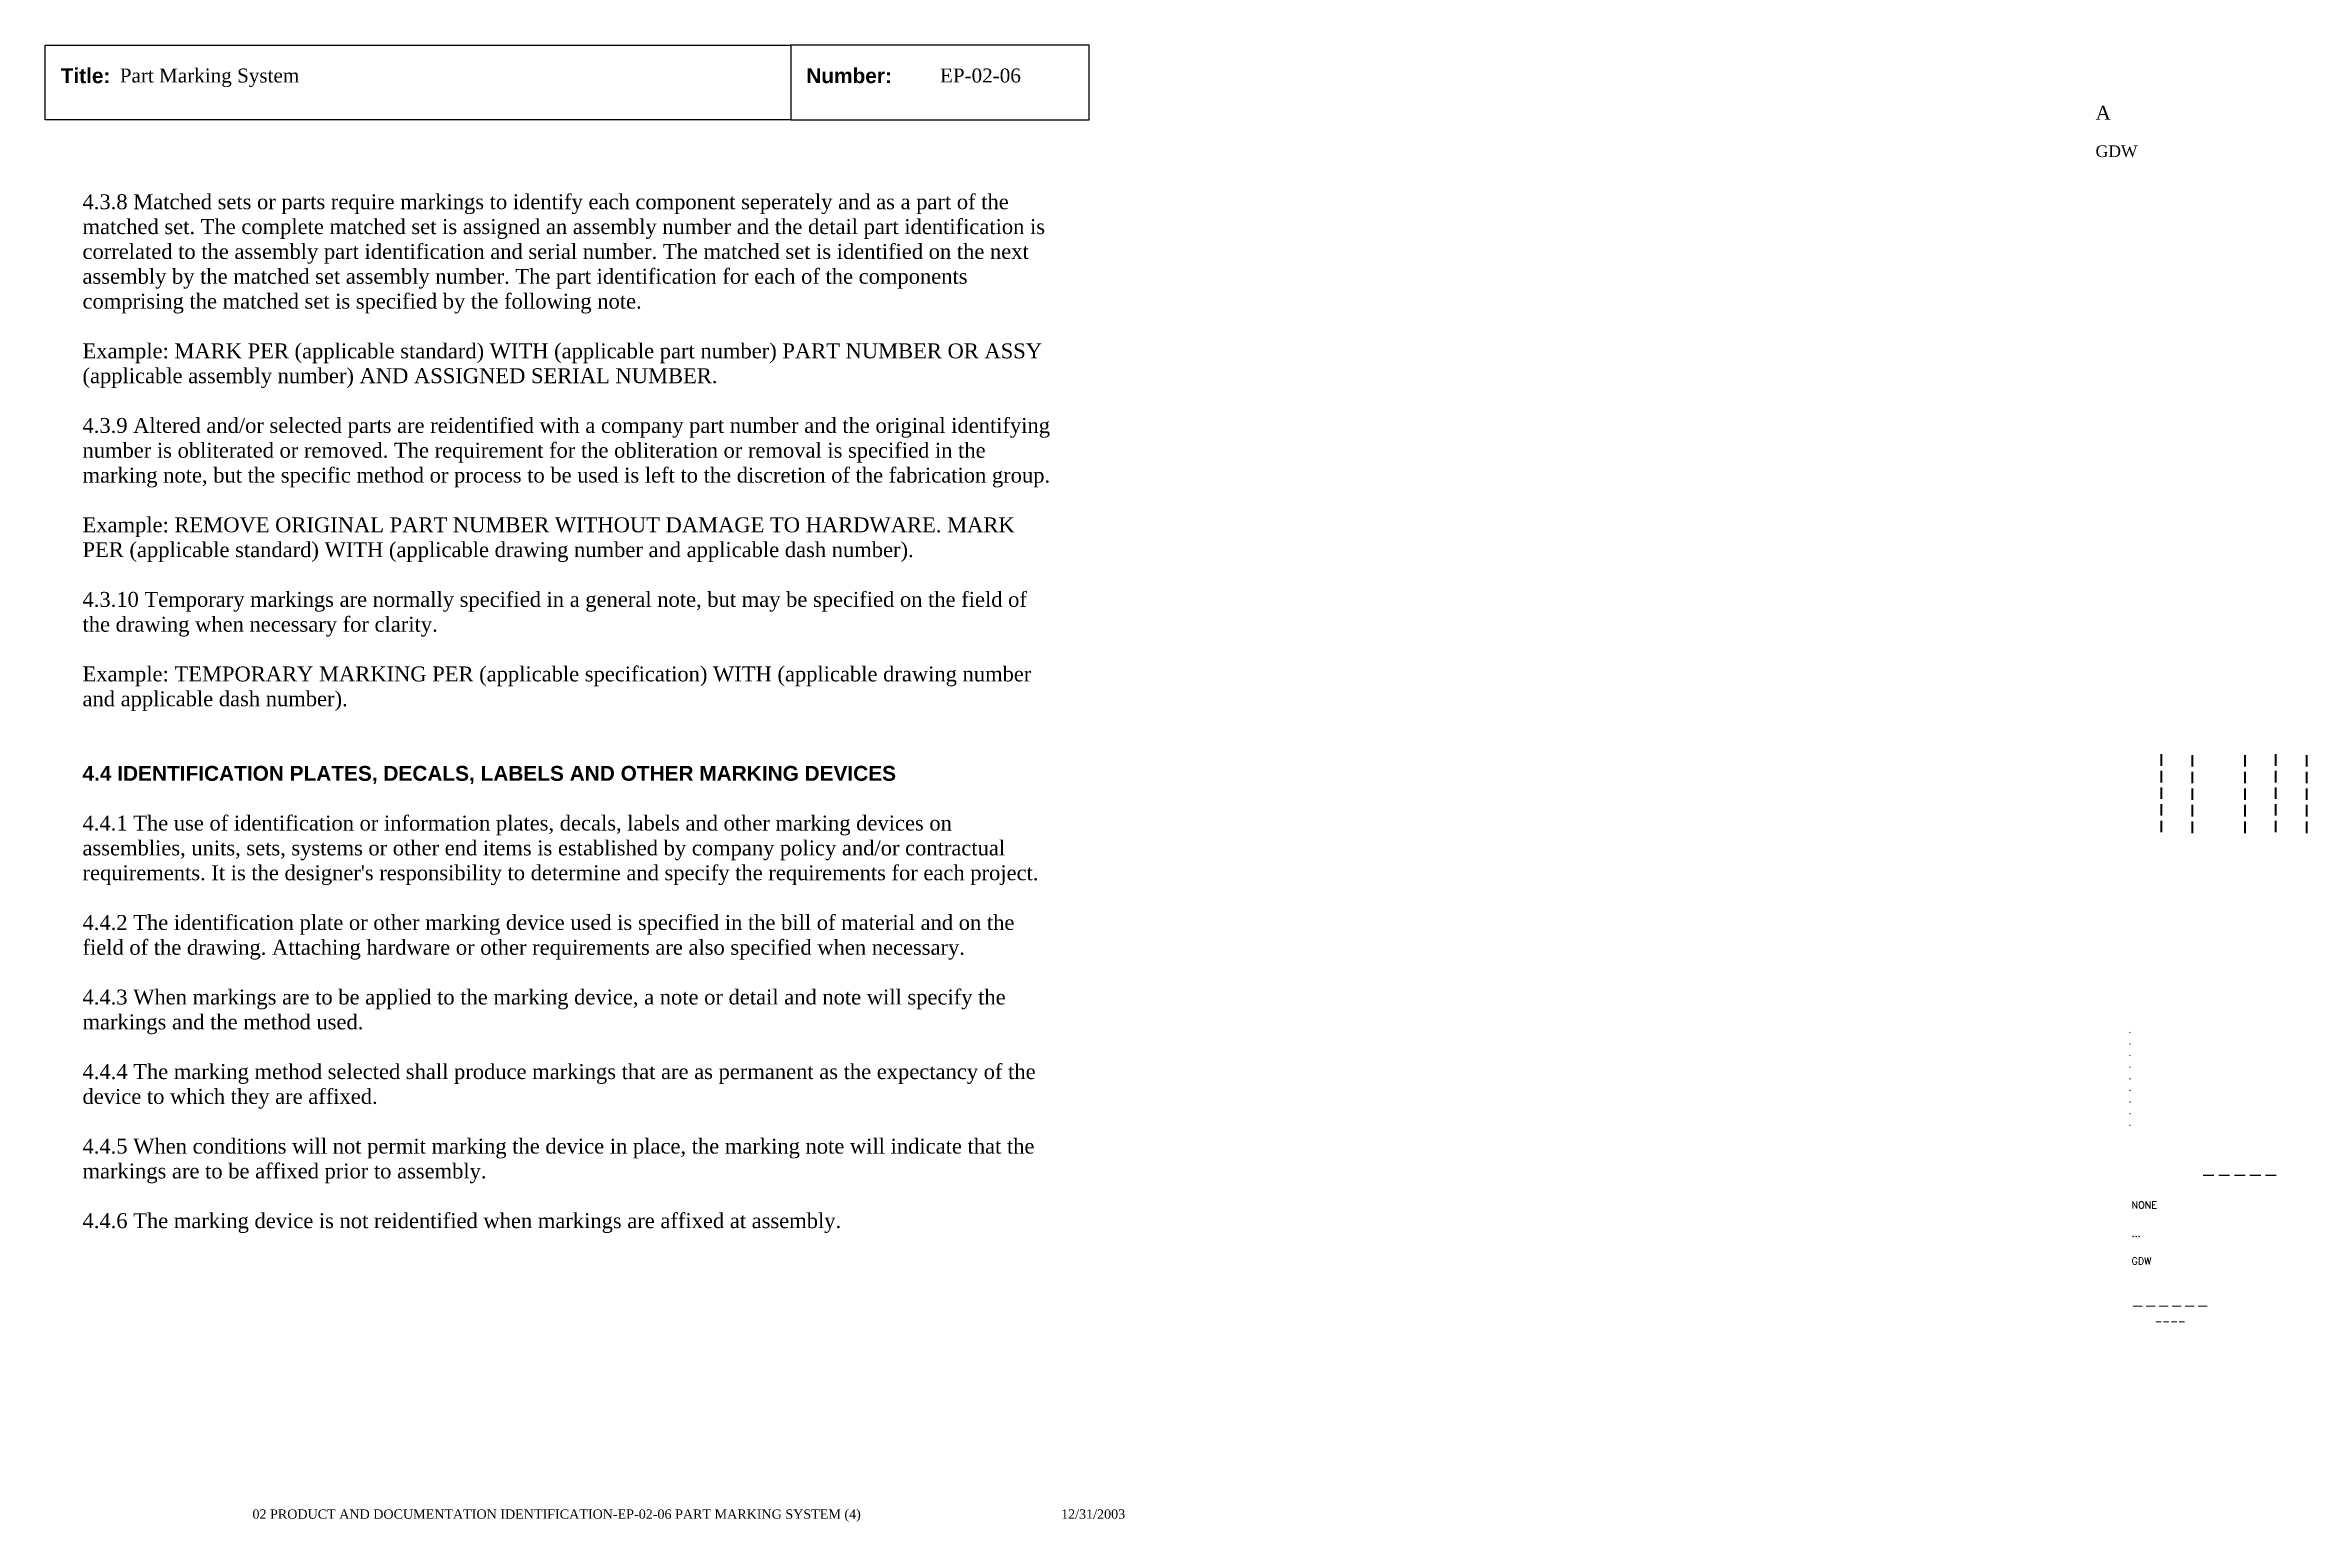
# Paper-space layout 'EP-02-06 Part Marking System (4)' of a CAD drawing. Header units: inches. Extents: x 1 to 31.3, y 0.2 to 20.
import ezdxf
from ezdxf.enums import TextEntityAlignment as Align

# ---------------------------------------------------------------- set-up
doc = ezdxf.new("R2010")
doc.units = ezdxf.units.IN
doc.header["$MEASUREMENT"] = 0
doc.layers.add('TitleBlock_Attributes', color=40, linetype='Continuous', plot=False)
doc.layers.add('TitleBlock_Atts_Print', color=1, linetype='Continuous')
doc.styles.get("Standard").update_dxf_attribs({"font": 'simplex.shx'})
doc.styles.add('style1', font='TIMES.TTF')
doc.styles.add('styleAtt', font='TIMES.TTF')
doc.styles.add('TBBIGTEXT', font='complex.shx')

# ---------------------------------------------------------------- blocks, each defined once
blk = doc.blocks.new('Test1')
at = {"layer": 'TitleBlock_Attributes', "style": 'TBBIGTEXT', "width": 0.8}
for tag, p, height in [('SideLine1', (29.492, 9.408), 0.25), ('SideLine2', (29.906, 9.396), 0.25), ('SideLine3', (30.612, 9.396), 0.25), ('SideLine4', (31.026, 9.408), 0.25), ('SideLine5', (31.44, 9.396), 0.25), ('File-Layout', (28.803, 3.641), 0.125)]:
    blk.add_attdef(tag, p, '', height=height, rotation=90, dxfattribs=at)
at = {"layer": 'TitleBlock_Attributes'}
for tag, p, height in [('REV1', (28.947, 6.754), 0.0625), ('REV2', (28.947, 6.598), 0.0625), ('REV3', (28.947, 6.442), 0.0625), ('REV4', (28.947, 6.286), 0.0625), ('REV5', (28.947, 6.13), 0.0625), ('REV6', (28.947, 5.974), 0.0625), ('REV7', (28.947, 5.818), 0.0625), ('REV8', (28.947, 5.662), 0.0625), ('REV9', (28.947, 5.506), 0.0625), ('SCALE', (28.983, 4.394), 0.0938), ('INCHARGE', (28.983, 4.016), 0.0938), ('DRW', (28.983, 3.641), 0.0938)]:
    blk.add_attdef(tag, p, '', height=height, dxfattribs=at)
at = {"layer": 'TitleBlock_Attributes', "style": 'TBBIGTEXT'}
for tag, height, p in [('PROJNUM', 0.188, (30.434, 4.761)), ('DWG_NUM', 0.156, (31.168, 4.127)), ('CUSTOMER', 0.156, (29.501, 3.017)), ('LOCATION', 0.0938, (29.501, 2.835)), ('DESC_1', 0.188, (29.501, 2.412)), ('DESC_2', 0.188, (29.501, 2.1)), ('DESC_3', 0.188, (29.501, 1.787))]:
    blk.add_attdef(tag, text='', height=height, dxfattribs=at).set_placement(p, align=Align.CENTER)
at = {"layer": 'TitleBlock_Attributes'}
blk.add_attdef('DRW_DATE', text='', height=0.0938, dxfattribs=at).set_placement((31.149, 3.648), align=Align.CENTER)

psp = doc.layouts.new('EP-02-06 Part Marking System (4)')

# ---------------------------------------------------------------- linework, layer by layer
for points in [[(1, 20), (11, 20), (11, 19), (1, 19)], [(11, 19), (15, 19), (15, 20), (11, 20)]]:
    psp.add_lwpolyline(points, close=True)

# ---------------------------------------------------------------- block references
ref = psp.add_blockref('Test1', (0, 0))
ref.add_attrib('CUSTOMER', '------', dxfattribs={"layer": 'TitleBlock_Attributes', "height": 0.1562, "style": 'TBBIGTEXT'}).set_placement((29.501, 3.017), align=Align.CENTER)
ref.add_attrib('LOCATION', '----', dxfattribs={"layer": 'TitleBlock_Attributes', "height": 0.0938, "style": 'TBBIGTEXT'}).set_placement((29.501, 2.835), align=Align.CENTER)
ref.add_attrib('DESC_1', 'Part Marking System', (2, 19.5), dxfattribs={"layer": 'TitleBlock_Atts_Print', "height": 0.1875, "style": 'styleAtt'})
ref.add_attrib('DESC_2', 'EP-02-06', (13, 19.5), dxfattribs={"layer": 'TitleBlock_Atts_Print', "height": 0.1875, "style": 'styleAtt'})
ref.add_attrib('DESC_3', 'A', (28.5, 19), dxfattribs={"layer": 'TitleBlock_Attributes', "height": 0.188, "style": 'styleAtt'})
ref.add_attrib('PROJNUM', '-----', dxfattribs={"layer": 'TitleBlock_Attributes', "height": 0.1875, "style": 'TBBIGTEXT'}).set_placement((30.434, 4.761), align=Align.CENTER)
ref.add_attrib('DWG_NUM', 'GDW', (28.5, 18.5), dxfattribs={"layer": 'TitleBlock_Attributes', "height": 0.1562, "style": 'styleAtt'})
ref.add_attrib('DRW_DATE', '12/31/2003', dxfattribs={"layer": 'TitleBlock_Atts_Print', "height": 0.125, "style": 'styleAtt'}).set_placement((15.055, 0.232), align=Align.CENTER)
ref.add_attrib('DRW', 'GDW', (28.983, 3.641), dxfattribs={"layer": 'TitleBlock_Attributes', "height": 0.0938})
ref.add_attrib('INCHARGE', '...', (28.983, 4.016), dxfattribs={"layer": 'TitleBlock_Attributes', "height": 0.0938})
ref.add_attrib('SCALE', 'NONE', (28.983, 4.394), dxfattribs={"layer": 'TitleBlock_Attributes', "height": 0.0938})
ref.add_attrib('REV1', '.', (28.947, 6.754), dxfattribs={"layer": 'TitleBlock_Attributes', "height": 0.0625})
ref.add_attrib('REV2', '.', (28.947, 6.598), dxfattribs={"layer": 'TitleBlock_Attributes', "height": 0.0625})
ref.add_attrib('REV3', '.', (28.947, 6.442), dxfattribs={"layer": 'TitleBlock_Attributes', "height": 0.0625})
ref.add_attrib('REV4', '.', (28.947, 6.286), dxfattribs={"layer": 'TitleBlock_Attributes', "height": 0.0625})
ref.add_attrib('REV5', '.', (28.947, 6.13), dxfattribs={"layer": 'TitleBlock_Attributes', "height": 0.0625})
ref.add_attrib('REV6', '.', (28.947, 5.974), dxfattribs={"layer": 'TitleBlock_Attributes', "height": 0.0625})
ref.add_attrib('REV7', '.', (28.947, 5.818), dxfattribs={"layer": 'TitleBlock_Attributes', "height": 0.0625})
ref.add_attrib('REV8', '.', (28.947, 5.662), dxfattribs={"layer": 'TitleBlock_Attributes', "height": 0.0625})
ref.add_attrib('REV9', '.', (28.947, 5.506), dxfattribs={"layer": 'TitleBlock_Attributes', "height": 0.0625})
ref.add_attrib('SideLine1', '-----', (29.492, 9.408), dxfattribs={"layer": 'TitleBlock_Attributes', "height": 0.25, "rotation": 90, "style": 'TBBIGTEXT', "width": 0.8})
ref.add_attrib('SideLine2', '-----', (29.906, 9.396), dxfattribs={"layer": 'TitleBlock_Attributes', "height": 0.25, "rotation": 90, "style": 'TBBIGTEXT', "width": 0.8})
ref.add_attrib('SideLine3', '-----', (30.612, 9.396), dxfattribs={"layer": 'TitleBlock_Attributes', "height": 0.25, "rotation": 90, "style": 'TBBIGTEXT', "width": 0.8})
ref.add_attrib('SideLine4', '-----', (31.026, 9.408), dxfattribs={"layer": 'TitleBlock_Attributes', "height": 0.25, "rotation": 90, "style": 'TBBIGTEXT', "width": 0.8})
ref.add_attrib('SideLine5', '-----', (31.44, 9.396), dxfattribs={"layer": 'TitleBlock_Attributes', "height": 0.25, "rotation": 90, "style": 'TBBIGTEXT', "width": 0.8})
ref.add_attrib('File-Layout', '02 PRODUCT AND DOCUMENTATION IDENTIFICATION-EP-02-06 PART MARKING SYSTEM (4)', dxfattribs={"layer": 'TitleBlock_Atts_Print', "height": 0.125, "style": 'styleAtt'}).set_placement((7.859, 0.232), align=Align.CENTER)

# ---------------------------------------------------------------- texts
at = {"color": 5, "char_height": 0.2, "width": 2, "attachment_point": 1, "line_spacing_factor": 1.5, "style": 'style1'}
for s, insert in [('{\\fArial|b1|i0|c0|p34;Title:}', (1.207, 19.691)), ('{\\fArial|b1|i0|c0|p34;Number:}', (11.207, 19.691))]:
    psp.add_mtext(s, dxfattribs=dict(at, insert=insert))
at = {"color": 5, "insert": (1.5, 18), "char_height": 0.2, "width": 13, "attachment_point": 1, "style": 'style1'}
psp.add_mtext("4.3.8 Matched sets or parts require markings to identify each component seperately and as a part of the matched set. The complete matched set is assigned an assembly number and the detail part identification is correlated to the assembly part identification and serial number. The matched set is identified on the next assembly by the matched set assembly number. The part identification for each of the components comprising the matched set is specified by the following note.\\P\\PExample: MARK PER (applicable standard) WITH (applicable part number) PART NUMBER OR ASSY (applicable assembly number) AND ASSIGNED SERIAL NUMBER.\\P\\P4.3.9 Altered and/or selected parts are reidentified with a company part number and the original identifying number is obliterated or removed. The requirement for the obliteration or removal is specified in the marking note, but the specific method or process to be used is left to the discretion of the fabrication group.\\P\\PExample: REMOVE ORIGINAL PART NUMBER WITHOUT DAMAGE TO HARDWARE. MARK PER (applicable standard) WITH (applicable drawing number and applicable dash number).\\P\\P4.3.10 Temporary markings are normally specified in a general note, but may be specified on the field of the drawing when necessary for clarity.\\P\\PExample: TEMPORARY MARKING PER (applicable specification) WITH (applicable drawing number and applicable dash number).\\P\\P\\P{\\fArial|b1|i0|c0|p34;4.4 IDENTIFICATION PLATES, DECALS, LABELS AND OTHER MARKING DEVICES\\P\\P}4.4.1 The use of identification or information plates, decals, labels and other marking devices on assemblies, units, sets, systems or other end items is established by company policy and/or contractual requirements. It is the designer's responsibility to determine and specify the requirements for each project.\\P\\P4.4.2 The identification plate or other marking device used is specified in the bill of material and on the field of the drawing. Attaching hardware or other requirements are also specified when necessary.\\P\\P4.4.3 When markings are to be applied to the marking device, a note or detail and note will specify the markings and the method used.\\P\\P4.4.4 The marking method selected shall produce markings that are as permanent as the expectancy of the device to which they are affixed.\\P\\P4.4.5 When conditions will not permit marking the device in place, the marking note will indicate that the markings are to be affixed prior to assembly.\\P\\P4.4.6 The marking device is not reidentified when markings are affixed at assembly.", dxfattribs=at)

doc.saveas('drawing.dxf')
